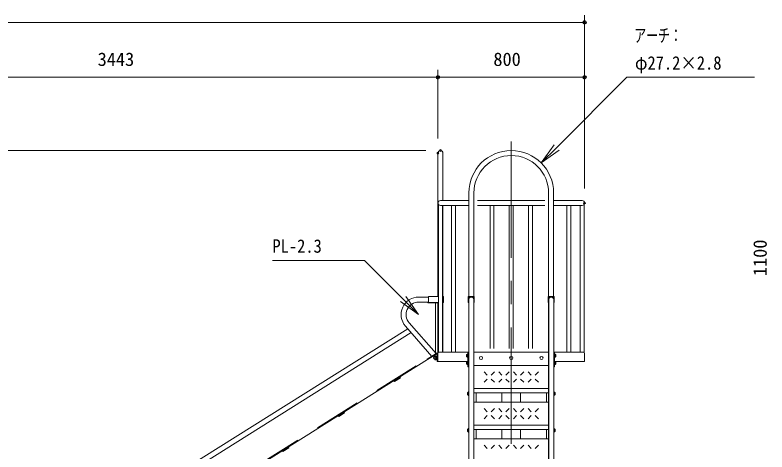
# Model space of a CAD drawing. Units: millimetres at full size, sheet at 1:20; details may follow other scales. Extents: x 10 to 16810, y -17 to 11897.
# Drawn here: x 3461 to 7564, y 5021 to 7407 of the extents above; entities that cross this region are included whole.
import ezdxf
from ezdxf.enums import TextEntityAlignment as Align

# ---------------------------------------------------------------- set-up
doc = ezdxf.new("R2010")
doc.units = ezdxf.units.MM
doc.header["$LTSCALE"] = 20
doc.header["$PDMODE"] = 32
doc.header["$PDSIZE"] = 10
doc.linetypes.add('USER1', pattern=[50.8, 31.75, -6.35, 6.35, -6.35])
doc.linetypes.add('USER2', pattern=[19.05, 12.7, -6.35])
doc.layers.add('LY_5', color=2, linetype='Continuous', lineweight=18)
doc.layers.add('LY_6', color=7, linetype='Continuous', lineweight=0)
doc.styles.add('ＭＳ ゴシック', font='')
doc.styles.get('ＭＳ ゴシック').set_extended_font_data('MS Gothic')

# ---------------------------------------------------------------- blocks, each defined once
blk = doc.blocks.new('-011-_DOTBLANK')
at = {"color": 7, "linetype": 'Continuous', "lineweight": 0}
blk.add_line((-0.5, 0), (-1, 0), dxfattribs=at)
blk.add_circle((0, 0), 0.5, dxfattribs=at)
blk = doc.blocks.new('-003-_U3')
at = {"color": 7, "linetype": 'Continuous', "lineweight": 0}
for p, q in [((-1, 0.1667), (0, 0)), ((0, 0), (-1, 0)), ((-1, -0.1667), (0, 0))]:
    blk.add_line(p, q, dxfattribs=at)

msp = doc.modelspace()

# ---------------------------------------------------------------- linework, layer by layer
at = {"layer": 'LY_5', "color": 7, "linetype": 'USER1', "lineweight": 0}
msp.add_line((6168.31, 6716.7), (6168.31, 3096.7), dxfattribs=at)
at = {"layer": 'LY_5', "color": 7, "lineweight": 0}
for p, q in [((5768.31, 6653.1), (5768.31, 5869.28)), ((5795.51, 6653.1), (5795.51, 6393.9)), ((5937.21, 5869.3), (5937.21, 6435.6)), ((5964.41, 5869.3), (5964.41, 6435.6)), ((6372.21, 5869.3), (6372.21, 6435.6)), ((6399.41, 5869.3), (6399.41, 6435.6)), ((5781.91, 6393.9), (5937.21, 6393.9)), ((5781.91, 6366.7), (5937.21, 6366.7)), ((5795.51, 6366.7), (5795.51, 5869.28)), ((5842.46, 6366.7), (5842.46, 5566.7)), ((5864.16, 6366.7), (5864.16, 5566.7)), ((6554.71, 6393.9), (6399.41, 6393.9)), ((6554.71, 6366.7), (6399.41, 6366.7)), ((6472.46, 6366.7), (6472.46, 5566.7)), ((6494.16, 6366.7), (6494.16, 5566.7)), ((6543.86, 6366.7), (6543.86, 5566.7)), ((6565.56, 6372.1), (6565.56, 5566.7)), ((5662.89, 5866.8), (5716.51, 5866.8)), ((5663.1, 5839.6), (5716.51, 5839.6)), ((5768.31, 5836.93), (5768.31, 5566.7)), ((5795.51, 5836.93), (5795.51, 5566.7)), ((5936.51, 4008.8), (5936.51, 5853.1)), ((5963.71, 4008.8), (5963.71, 5853.1)), ((5964.41, 5566.7), (5964.41, 5836.9)), ((6372.21, 5566.7), (6372.21, 5836.9)), ((6372.91, 4008.8), (6372.91, 5853.1)), ((6400.11, 4008.8), (6400.11, 5853.1)), ((5734.64, 5543.18), (5590.95, 5708.48)), ((5757.94, 5557.83), (5611.48, 5726.32)), ((3071.78, 4103.04), (5603.37, 5694.19)), ((3086.26, 4080.01), (5621.43, 5673.41)), ((5710.08, 5527.75), (5759.15, 5558.59)), ((5711.79, 5525.04), (5760.85, 5555.88)), ((5762.28, 5559.74), (5756.29, 5559.74)), ((5768.31, 5566.7), (5937.21, 5566.7)), ((5768.31, 5514.4), (5768.31, 5559.4)), ((5936.11, 3296.7), (5936.11, 5566.7)), ((5964.11, 3371.52), (5964.11, 5566.7)), ((6372.51, 3371.52), (6372.51, 5566.7)), ((6399.41, 5566.7), (6565.56, 5566.7)), ((6400.51, 3296.7), (6400.51, 5566.7)), ((6568.31, 5559.4), (6568.31, 5514.4)), ((3178.21, 3933.71), (5711.31, 5525.8)), ((5710.08, 5527.75), (5711.79, 5525.04)), ((5768.31, 5514.4), (5932.31, 5514.4)), ((6404.31, 5514.4), (6568.31, 5514.4)), ((5964.11, 5493.12), (6372.51, 5493.12)), ((6037.7, 5440.52), (6020.03, 5458.2)), ((6076.6, 5458.2), (6058.92, 5440.52)), ((6117.7, 5440.52), (6100.03, 5458.2)), ((6156.6, 5458.2), (6138.92, 5440.52)), ((6197.7, 5440.52), (6180.03, 5458.2)), ((6236.6, 5458.2), (6218.92, 5440.52)), ((6277.7, 5440.52), (6260.03, 5458.2)), ((6316.6, 5458.2), (6298.92, 5440.52)), ((5560.71, 5431.15), (5528.53, 5410.93)), ((5531.72, 5405.85), (5563.9, 5426.07)), ((5563.9, 5426.07), (5560.71, 5431.15)), ((6037.7, 5419.31), (6020.03, 5401.63)), ((6076.6, 5401.63), (6058.92, 5419.31)), ((6117.7, 5419.31), (6100.03, 5401.63)), ((6156.6, 5401.63), (6138.92, 5419.31)), ((6197.7, 5419.31), (6180.03, 5401.63)), ((6236.6, 5401.63), (6218.92, 5419.31)), ((6277.7, 5419.31), (6260.03, 5401.63)), ((6316.6, 5401.63), (6298.92, 5419.31)), ((5528.53, 5410.93), (5531.72, 5405.85)), ((5964.11, 5366.71), (6372.51, 5366.71)), ((5964.11, 5343.43), (6372.51, 5343.43)), ((5964.11, 5293.12), (6372.51, 5293.12)), ((6037.7, 5240.52), (6020.03, 5258.2)), ((6076.6, 5258.2), (6058.92, 5240.52)), ((6117.7, 5240.52), (6100.03, 5258.2)), ((6156.6, 5258.2), (6138.92, 5240.52)), ((6197.7, 5240.52), (6180.03, 5258.2)), ((6236.6, 5258.2), (6218.92, 5240.52)), ((6277.7, 5240.52), (6260.03, 5258.2)), ((6316.6, 5258.2), (6298.92, 5240.52)), ((5255.91, 5239.58), (5223.74, 5219.36)), ((5223.74, 5219.36), (5226.93, 5214.28)), ((5226.93, 5214.28), (5259.1, 5234.5)), ((5259.1, 5234.5), (5255.91, 5239.58)), ((6037.7, 5219.31), (6020.03, 5201.63)), ((6076.6, 5201.63), (6058.92, 5219.31)), ((6117.7, 5219.31), (6100.03, 5201.63)), ((6156.6, 5201.63), (6138.92, 5219.31)), ((6197.7, 5219.31), (6180.03, 5201.63)), ((6236.6, 5201.63), (6218.92, 5219.31)), ((6277.7, 5219.31), (6260.03, 5201.63)), ((6316.6, 5201.63), (6298.92, 5219.31)), ((5964.11, 5166.71), (6372.51, 5166.71)), ((5964.11, 5143.43), (6372.51, 5143.43)), ((5964.11, 5093.12), (6372.51, 5093.12)), ((4951.11, 5048.01), (4918.94, 5027.79)), ((4954.3, 5042.93), (4951.11, 5048.01)), ((6037.7, 5040.52), (6020.03, 5058.2)), ((6076.6, 5058.2), (6058.92, 5040.52)), ((6117.7, 5040.52), (6100.03, 5058.2)), ((6156.6, 5058.2), (6138.92, 5040.52)), ((6197.7, 5040.52), (6180.03, 5058.2)), ((6236.6, 5058.2), (6218.92, 5040.52)), ((6277.7, 5040.52), (6260.03, 5058.2)), ((6316.6, 5058.2), (6298.92, 5040.52)), ((4918.94, 5027.79), (4922.13, 5022.71)), ((4922.13, 5022.71), (4954.3, 5042.93))]:
    msp.add_line(p, q, dxfattribs=at)
at = {"layer": 'LY_5'}
for p, q in [((5771.06, 6372.1), (5771.06, 5566.7)), ((5792.76, 6366.7), (5792.76, 5566.7)), ((5984.41, 6393.9), (6352.21, 6393.9)), ((5984.41, 6366.7), (6352.21, 6366.7)), ((6052.46, 5586.7), (6052.46, 6366.7)), ((6074.16, 5586.7), (6074.16, 6366.7)), ((6157.46, 5586.7), (6157.46, 6366.7)), ((6179.16, 5586.7), (6179.16, 6366.7)), ((6262.46, 5586.7), (6262.46, 6366.7)), ((6284.16, 5586.7), (6284.16, 6366.7)), ((5771.06, 5869.28), (5716.51, 5869.28)), ((5716.51, 5836.93), (5716.51, 5869.28)), ((5792.76, 5869.28), (5798.09, 5869.28)), ((5798.09, 5869.28), (5798.09, 5836.93)), ((5933.91, 5836.9), (5933.91, 5869.3)), ((5933.91, 5869.3), (5949.21, 5869.3)), ((5949.21, 5866.67), (5949.21, 5869.3)), ((5949.21, 5866.67), (5949.21, 5869.3)), ((5951.01, 5866.67), (5951.01, 5869.3)), ((5951.01, 5866.67), (5951.01, 5869.3)), ((5951.01, 5869.3), (5966.31, 5869.3)), ((5966.31, 5869.3), (5966.31, 5836.9)), ((6370.31, 5836.9), (6370.31, 5869.3)), ((6370.31, 5869.3), (6385.61, 5869.3)), ((6385.61, 5866.67), (6385.61, 5869.3)), ((6385.61, 5866.67), (6385.61, 5869.3)), ((6387.41, 5866.67), (6387.41, 5869.3)), ((6387.41, 5866.67), (6387.41, 5869.3)), ((6387.41, 5869.3), (6402.71, 5869.3)), ((6402.71, 5869.3), (6402.71, 5836.9)), ((5712.28, 5839.6), (5712.28, 5834.6)), ((5712.28, 5834.6), (5762.28, 5834.6)), ((5716.51, 5836.93), (5771.06, 5836.93)), ((5754.31, 5568.35), (5754.31, 5834.6)), ((5754.31, 5834.6), (5768.31, 5834.6)), ((5768.31, 5559.74), (5768.31, 5834.6)), ((5792.76, 5836.93), (5798.09, 5836.93)), ((5936.51, 5836.9), (5933.91, 5836.9)), ((5966.31, 5836.9), (5963.71, 5836.9)), ((6372.91, 5836.9), (6370.31, 5836.9)), ((6402.71, 5836.9), (6400.11, 5836.9)), ((5752.01, 5544.22), (5751.11, 5542.65)), ((5751.11, 5542.65), (5751.11, 5526.15)), ((5759.11, 5544.22), (5752.01, 5544.22)), ((5759.28, 5559.74), (5754.31, 5568.35)), ((5759.11, 5544.22), (5759.11, 5524.59)), ((5761.61, 5543.6), (5759.11, 5543.6)), ((5759.11, 5543.6), (5759.11, 5525.2)), ((5759.28, 5559.74), (5768.31, 5559.74)), ((5761.61, 5544.4), (5761.61, 5524.4)), ((5763.61, 5544.4), (5761.61, 5544.4)), ((5761.61, 5543.6), (5761.61, 5525.2)), ((5763.61, 5514.4), (5763.61, 5554.36)), ((5763.61, 5544.4), (5763.61, 5524.4)), ((5766.81, 5554.36), (5766.81, 5514.4)), ((5768.31, 5559.4), (5768.31, 5566.7)), ((5768.31, 5514.4), (5768.31, 5562.9)), ((5924.96, 5542.7), (5924.96, 5550.7)), ((5929.31, 5538.05), (5929.31, 5555.35)), ((5930.31, 5555.35), (5929.31, 5555.35)), ((5930.31, 5536.7), (5930.31, 5556.7)), ((5930.31, 5556.7), (5932.31, 5556.7)), ((5930.31, 5538.05), (5930.31, 5555.35)), ((5932.31, 5566.7), (5936.11, 5566.7)), ((5932.31, 5566.7), (5932.31, 5486.7)), ((5932.31, 5536.7), (5932.31, 5556.7)), ((5935.51, 5566.7), (5935.51, 5486.7)), ((5936.11, 5566.7), (5936.51, 5566.7)), ((5963.71, 5566.7), (5964.11, 5566.7)), ((5964.11, 5566.7), (6372.51, 5566.7)), ((6372.91, 5566.7), (6372.51, 5566.7)), ((6400.51, 5566.7), (6400.11, 5566.7)), ((6400.51, 5566.7), (6404.31, 5566.7)), ((6401.11, 5566.7), (6401.11, 5486.7)), ((6404.31, 5566.7), (6404.31, 5486.7)), ((6404.32, 5536.7), (6404.32, 5556.7)), ((6406.32, 5556.7), (6404.32, 5556.7)), ((6406.32, 5536.7), (6406.32, 5556.7)), ((6406.32, 5538.05), (6406.32, 5555.35)), ((6406.32, 5555.35), (6407.32, 5555.35)), ((6407.32, 5538.05), (6407.32, 5555.35)), ((6411.67, 5542.7), (6411.67, 5550.7)), ((5752.01, 5524.59), (5751.11, 5526.15)), ((5759.11, 5539.31), (5752.01, 5539.31)), ((5759.11, 5529.5), (5752.01, 5529.5)), ((5759.11, 5524.59), (5752.01, 5524.59)), ((5759.11, 5534.54), (5761.61, 5535.21)), ((5759.11, 5533.6), (5761.61, 5534.27)), ((5761.61, 5525.2), (5759.11, 5525.2)), ((5763.61, 5524.4), (5761.61, 5524.4)), ((5763.61, 5514.4), (5766.81, 5514.4)), ((5768.31, 5514.4), (5766.81, 5514.4)), ((5924.96, 5502.7), (5924.96, 5510.7)), ((5930.31, 5538.05), (5929.31, 5538.05)), ((5929.31, 5498.05), (5929.31, 5515.35)), ((5930.31, 5515.35), (5929.31, 5515.35)), ((5930.31, 5536.7), (5932.31, 5536.7)), ((5930.31, 5496.7), (5930.31, 5516.7)), ((5930.31, 5516.7), (5932.31, 5516.7)), ((5930.31, 5498.05), (5930.31, 5515.35)), ((5932.31, 5496.7), (5932.31, 5516.7)), ((6406.32, 5536.7), (6404.32, 5536.7)), ((6404.32, 5496.7), (6404.32, 5516.7)), ((6406.32, 5516.7), (6404.32, 5516.7)), ((6406.32, 5538.05), (6407.32, 5538.05)), ((6406.32, 5496.7), (6406.32, 5516.7)), ((6406.32, 5498.05), (6406.32, 5515.35)), ((6406.32, 5515.35), (6407.32, 5515.35)), ((6407.32, 5498.05), (6407.32, 5515.35)), ((6411.67, 5502.7), (6411.67, 5510.7)), ((5930.31, 5498.05), (5929.31, 5498.05)), ((5930.31, 5496.7), (5932.31, 5496.7)), ((5932.31, 5486.7), (5936.11, 5486.7)), ((6400.51, 5486.7), (6404.31, 5486.7)), ((6406.32, 5496.7), (6404.32, 5496.7)), ((6406.32, 5498.05), (6407.32, 5498.05)), ((5928.76, 5335.41), (5928.76, 5343.41)), ((5933.11, 5330.76), (5933.11, 5348.06)), ((5934.11, 5348.06), (5933.11, 5348.06)), ((5934.11, 5329.41), (5934.11, 5349.41)), ((5934.11, 5349.41), (5936.11, 5349.41)), ((5934.11, 5330.76), (5934.11, 5348.06)), ((5936.11, 5329.41), (5936.11, 5349.41)), ((5976.11, 5343.43), (5976.11, 5293.12)), ((6117.51, 5293.12), (6117.51, 5343.43)), ((6219.11, 5293.12), (6219.11, 5343.43)), ((6360.51, 5343.43), (6360.51, 5293.12)), ((6400.49, 5329.41), (6400.49, 5349.41)), ((6402.49, 5349.41), (6400.49, 5349.41)), ((6402.49, 5329.41), (6402.49, 5349.41)), ((6402.49, 5330.76), (6402.49, 5348.06)), ((6402.49, 5348.06), (6403.49, 5348.06)), ((6403.49, 5330.76), (6403.49, 5348.06)), ((6407.84, 5335.41), (6407.84, 5343.41)), ((5934.11, 5330.76), (5933.11, 5330.76)), ((5934.11, 5329.41), (5936.11, 5329.41)), ((6402.49, 5329.41), (6400.49, 5329.41)), ((6402.49, 5330.76), (6403.49, 5330.76)), ((5928.76, 5135.41), (5928.76, 5143.41)), ((5933.11, 5130.76), (5933.11, 5148.06)), ((5934.11, 5148.06), (5933.11, 5148.06)), ((5934.11, 5130.76), (5933.11, 5130.76)), ((5934.11, 5129.41), (5934.11, 5149.41)), ((5934.11, 5149.41), (5936.11, 5149.41)), ((5934.11, 5130.76), (5934.11, 5148.06)), ((5934.11, 5129.41), (5936.11, 5129.41)), ((5936.11, 5129.41), (5936.11, 5149.41)), ((5976.11, 5143.43), (5976.11, 5093.12)), ((6117.51, 5093.12), (6117.51, 5143.43)), ((6219.11, 5093.12), (6219.11, 5143.43)), ((6360.51, 5143.43), (6360.51, 5093.12)), ((6400.49, 5129.41), (6400.49, 5149.41)), ((6402.49, 5149.41), (6400.49, 5149.41)), ((6402.49, 5129.41), (6400.49, 5129.41)), ((6402.49, 5129.41), (6402.49, 5149.41)), ((6402.49, 5130.76), (6402.49, 5148.06)), ((6402.49, 5148.06), (6403.49, 5148.06)), ((6402.49, 5130.76), (6403.49, 5130.76)), ((6403.49, 5130.76), (6403.49, 5148.06)), ((6407.84, 5135.41), (6407.84, 5143.41))]:
    msp.add_line(p, q, dxfattribs=at)
at = {"layer": 'LY_5', "color": 7, "linetype": 'USER2', "lineweight": 0}
msp.add_line((3176.19, 3936.93), (5758.35, 5559.86), dxfattribs=at)
at = {"layer": 'LY_5'}
for centre in [(6003.31, 5534.4), (6168.31, 5534.4), (6333.31, 5534.4)]:
    msp.add_circle(centre, 8.65, dxfattribs=at)
at = {"layer": 'LY_5', "color": 7, "lineweight": 0}
for centre, radius, start, end in [((5781.91, 6653.1), 13.6, 0, 180), ((6168.31, 6435.6), 231.1, 0, 180), ((6168.31, 6435.6), 203.9, 0, 180), ((5781.91, 6380.3), 13.6, 90, 270), ((6554.71, 6380.3), 13.6, 270, 90), ((5663.1, 5771.2), 95.6, 90, 221), ((5663.1, 5771.2), 68.4, 90, 221), ((5950.11, 5853.1), 13.6, 0, 180), ((6386.51, 5853.1), 13.6, 0, 180), ((5761.81, 5554.36), 5, 0, 122.15), ((5761.81, 5554.36), 1.8, 0, 122.15), ((5775.61, 5559.4), 7.3, 90, 180), ((6561.01, 5559.4), 7.3, 0, 90)]:
    msp.add_arc(centre, radius, start, end, dxfattribs=at)
at = {"layer": 'LY_5'}
for centre, radius, start, end in [((5950.11, 5853.1), 16.2, 93.18474, 212.91199), ((5950.11, 5853.1), 16.2, 327.08801, 86.81526), ((6386.51, 5853.1), 16.2, 93.18474, 212.91199), ((6386.51, 5853.1), 16.2, 327.08801, 86.81526), ((5950.11, 5853.1), 13.6, 93.7944, 180), ((5950.11, 5853.1), 13.6, 0, 86.2056), ((6386.51, 5853.1), 13.6, 93.7944, 180), ((6386.51, 5853.1), 13.6, 0, 86.2056), ((5751.11, 5534.4), 7.5, 90, 270), ((5756.26, 5541.77), 4.91, 150.00001, 209.99999), ((5933.9, 5546.7), 9.79, 117.93242, 155.88589), ((5933.9, 5546.7), 9.79, 204.11411, 242.06758), ((6402.73, 5546.7), 9.79, 24.11411, 62.06758), ((6402.73, 5546.7), 9.79, 297.93242, 335.88589), ((5764.89, 5534.4), 13.78, 159.136, 200.864), ((5756.26, 5527.04), 4.91, 150.00001, 209.99999), ((5933.9, 5506.7), 9.79, 117.93242, 155.88589), ((5933.9, 5506.7), 9.79, 204.11411, 242.06758), ((6402.73, 5506.7), 9.79, 24.11411, 62.06758), ((6402.73, 5506.7), 9.79, 297.93242, 335.88589), ((5937.7, 5339.41), 9.79, 117.93242, 155.88589), ((5937.7, 5339.41), 9.79, 204.11411, 242.06758), ((6398.91, 5339.41), 9.79, 24.11411, 62.06758), ((6398.91, 5339.41), 9.79, 297.93242, 335.88589), ((5937.7, 5139.41), 9.79, 117.93242, 155.88589), ((5937.7, 5139.41), 9.79, 204.11411, 242.06758), ((6398.91, 5139.41), 9.79, 24.11411, 62.06758), ((6398.91, 5139.41), 9.79, 297.93242, 335.88589)]:
    msp.add_arc(centre, radius, start, end, dxfattribs=at)
at = {"layer": 'LY_6'}
for p, q in [((6568.31, 6460.3), (6568.31, 7406.7)), ((2325.3, 7366.7), (6568.31, 7366.7)), ((5768.31, 6733.1), (5768.31, 7106.7)), ((5768.31, 6733.1), (5768.31, 7106.7)), ((6568.31, 6460.3), (6568.31, 7106.7)), ((2325.3, 7066.7), (5768.31, 7066.7)), ((5768.31, 7066.7), (6568.31, 7066.7)), ((6416.58, 6683.87), (6799.41, 7066.7)), ((6799.41, 7066.7), (6839.41, 7066.7)), ((6839.41, 7066.7), (7495.23, 7066.7)), ((5701.91, 6666.7), (1522.02, 6666.7)), ((4864.93, 6066.8), (5327.5, 6066.8)), ((5367.5, 6066.8), (5327.5, 6066.8)), ((5578.25, 5856.05), (5367.5, 6066.8))]:
    msp.add_line(p, q, dxfattribs=at)
for p in [(6568.31, 7366.7), (5768.31, 7066.7), (6568.31, 7066.7), (5768.31, 6653.1), (5768.31, 6653.1), (5781.91, 6666.7), (6568.31, 6380.3), (6568.31, 6380.3)]:
    msp.add_point(p, dxfattribs=at)

# ---------------------------------------------------------------- block references
at = {"layer": 'LY_6', "xscale": 20, "yscale": 20}
for p in [(6568.31, 7366.7), (5768.31, 7066.7), (6568.31, 7066.7)]:
    msp.add_blockref('-011-_DOTBLANK', p, dxfattribs=at)
at = {"layer": 'LY_6'}
for name, p, xscale, yscale, rotation in [('-011-_DOTBLANK', (5768.31, 7066.7), 20, 20, 180), ('-003-_U3', (6331.72, 6599.02), 120, 120, 225), ('-003-_U3', (5663.1, 5771.2), 120, 120, 315)]:
    msp.add_blockref(name, p, dxfattribs=dict(at, xscale=xscale, yscale=yscale, rotation=rotation))

# ---------------------------------------------------------------- texts
at = {"layer": 'LY_6', "style": 'ＭＳ ゴシック'}
for s, width, p in [('アーチ：', 0.65, (6839.6, 7236.7)), ('φ27.2×2.8', 0.9, (6843.5, 7086.7)), ('PL-2.3', 0.9, (4865.2, 6086.8))]:
    msp.add_text(s, height=73.31, dxfattribs=dict(at, width=width)).set_placement(p, align=Align.BOTTOM_LEFT)
for s, p in [('3443', (3911.36, 7106.7)), ('800', (6070.83, 7106.7))]:
    msp.add_text(s, height=73.31, dxfattribs=at).set_placement(p, align=Align.BOTTOM_LEFT)
msp.add_text('1100', height=73.31, rotation=90, dxfattribs=at).set_placement((7584.56, 5981.25), align=Align.BOTTOM_LEFT)

doc.saveas('drawing.dxf')
